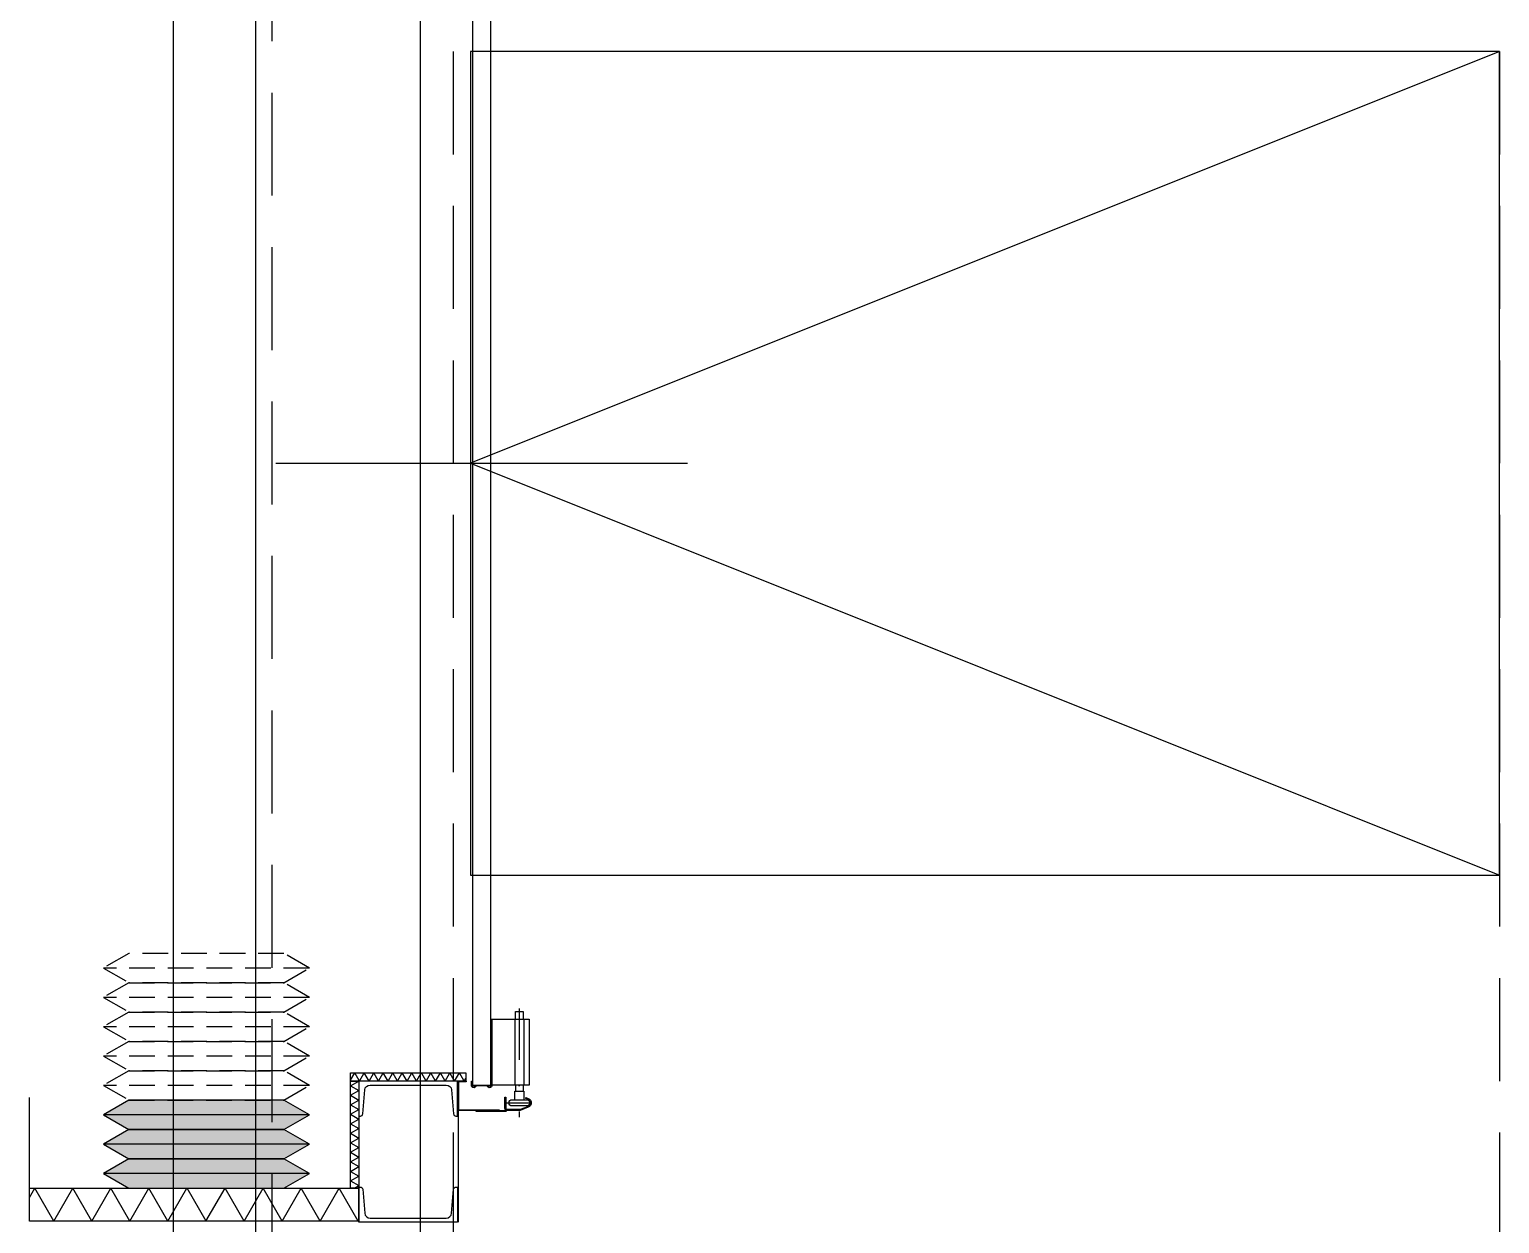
# Model space of a CAD drawing. Header units: millimetres. Extents: x -10134 to 185601, y -10232 to 93662.
# Drawn here: x 29234 to 32805, y 73664 to 76564 of the extents above; entities that cross this region are included whole.
import ezdxf

# ---------------------------------------------------------------- set-up
doc = ezdxf.new("R2010")
doc.units = ezdxf.units.MM
doc.header["$LTSCALE"] = 100
for name, pattern in [('B0301', [2.5, 1.25, -0.625, 0, -0.625]), ('B0402', [1.875, 1.25, -0.625]), ('B0403', [3.75, 2.5, -1.25])]:
    doc.linetypes.add(name, pattern=pattern)
for name, color, linetype in [('A--L21', 8, 'Continuous'), ('A--L28', 8, 'Continuous'), ('A--L31', 8, 'Continuous'), ('A--L32', 8, 'Continuous'), ('AL$7A---_STRAMIEN', 1, 'Continuous'), ('ARCEER_ISO', 8, 'Continuous')]:
    doc.layers.add(name, color=color, linetype=linetype)

msp = doc.modelspace()

# ---------------------------------------------------------------- hatches: boundary and pattern name
at = {"layer": 'ARCEER_ISO'}
h = msp.add_hatch(dxfattribs=at)
h.set_pattern_fill('ISOLA', color=256, scale=20, style=0)
h.set_pattern_definition([(300, (29955.009, 74030.62), (-17.3205, -10), []), (240, (29955.009, 74030.62), (-17.3205, 10), [])])
h.paths.add_polyline_path([(30014, 74030.6), (30294, 74030.6), (30294, 74010.6), (30014, 74010.6)])
h = msp.add_hatch(dxfattribs=at)
h.set_pattern_fill('ISOLA', color=256, scale=20, angle=90, style=0)
h.set_pattern_definition([(210, (30034.009, 74010.62), (-10, 17.3205), []), (150, (30034.009, 74010.62), (10, 17.3205), [])])
h.paths.add_polyline_path([(30034, 74010.6), (30034, 73750.6), (30014, 73750.6), (30014, 74010.6)])
h = msp.add_hatch(color=256, dxfattribs=at)
h.paths.add_polyline_path([(29852.3, 73750.6), (29914, 73786.2), (29852.3, 73821.9), (29475.7, 73821.9), (29414, 73786.2), (29475.7, 73750.6)])
h.paths.add_polyline_path([(29852.3, 73821.9), (29914, 73857.5), (29852.3, 73893.1), (29475.7, 73893.1), (29414, 73857.5), (29475.7, 73821.9)])
h.paths.add_polyline_path([(29852.3, 73893.1), (29914, 73928.7), (29852.3, 73964.4), (29475.7, 73964.4), (29414, 73928.7), (29475.7, 73893.1)])
h = msp.add_hatch(dxfattribs=at)
h.set_pattern_fill('ISOLA', color=256, scale=80, style=0)
h.set_pattern_definition([(300, (29062.486, 73750.62), (-69.282, -40), []), (240, (29062.486, 73750.62), (-69.282, 40), [])])
h.paths.add_polyline_path([(29234, 73670.6), (29234, 73750.6), (30034, 73750.6), (30034, 73670.6)])

# ---------------------------------------------------------------- linework, layer by layer
at = {"layer": 'A--L21', "linetype": 'B0403'}
for p, q in [((29824, 17660.6), (29824, 88370.6)), ((30264, 45510.6), (30264, 87810.6))]:
    msp.add_line(p, q, dxfattribs=at)
at = {"layer": 'A--L21'}
for p, q in [((29784, 27810.6), (29784, 78210.6)), ((29584, 28010.6), (29584, 78010.6)), ((32805, 76510.6), (30305, 75510.6)), ((29832.5, 75510.6), (30832.5, 75510.6)), ((30305, 75510.6), (32805, 74510.6)), ((30276, 73668.1), (30276, 73938.6))]:
    msp.add_line(p, q, dxfattribs=at)
for points in [[(30305, 74510.6), (32805, 74510.6), (32805, 76510.6), (30305, 76510.6)], [(30014, 74030.6), (30294, 74030.6), (30294, 74010.6), (30014, 74010.6)], [(30034, 74010.6), (30034, 73750.6), (30014, 73750.6), (30014, 74010.6)], [(29234, 73670.6), (29234, 73750.6), (30034, 73750.6), (30034, 73670.6)]]:
    msp.add_lwpolyline(points, close=True, dxfattribs=at)
for points in [[(29994, 73750.6), (30014, 73750.6), (30014, 74030.6), (30294, 74030.6), (30294, 74010.6)], [(29234, 73750.6), (30034, 73750.6), (30034, 73670.6), (29234, 73670.6), (29234, 73970.6)]]:
    msp.add_lwpolyline(points, dxfattribs=at)
at = {"layer": 'A--L28'}
for points in [[(30034, 74010.6), (30034, 73925.6), (30038, 73925.6, 0.390742), (30044, 73931.1), (30048.6, 73989, -0.390742), (30061.6, 74000.9), (30246.4, 74000.9, -0.390742), (30259.4, 73989), (30264, 73931.1, 0.390742), (30270, 73925.6), (30274, 73925.6), (30274, 74010.6)], [(30034, 73668.1), (30034, 73753.1), (30038, 73753.1, -0.390742), (30044, 73747.6), (30048.6, 73689.8, 0.390742), (30061.6, 73677.8), (30246.4, 73677.8, 0.390742), (30259.4, 73689.8), (30264, 73747.6, -0.390742), (30270, 73753.1), (30274, 73753.1), (30274, 73668.1)]]:
    msp.add_lwpolyline(points, format="xyb", close=True, dxfattribs=at)
at = {"layer": 'A--L31', "linetype": 'B0301'}
for p, q in [((30424, 74186.8), (30424, 73923.2)), ((30393.5, 73957.6), (30454.5, 73957.6))]:
    msp.add_line(p, q, dxfattribs=at)
at = {"layer": 'A--L31'}
for p, q in [((30413, 74160.6), (30413, 74000.6)), ((30415, 74000.6), (30415, 73986.1)), ((30433, 74000.6), (30433, 73986.1)), ((29914, 73928.7), (29414, 73928.7)), ((29914, 73857.5), (29414, 73857.5)), ((29914, 73786.2), (29414, 73786.2))]:
    msp.add_line(p, q, dxfattribs=at)
for points in [[(30355, 74000.6), (30355, 77020.6), (30310, 77020.6), (30310, 74000.6)], [(30357, 74160.6), (30448, 74160.6), (30448, 74000.6), (30357, 74000.6)], [(29852.3, 73893.1), (29914, 73928.7), (29852.3, 73964.4), (29475.7, 73964.4), (29414, 73928.7), (29475.7, 73893.1)], [(29852.3, 73821.9), (29914, 73857.5), (29852.3, 73893.1), (29475.7, 73893.1), (29414, 73857.5), (29475.7, 73821.9)], [(29852.3, 73750.6), (29914, 73786.2), (29852.3, 73821.9), (29475.7, 73821.9), (29414, 73786.2), (29475.7, 73750.6)]]:
    msp.add_lwpolyline(points, close=True, dxfattribs=at)
for points in [[(30415, 74160.6), (30415, 74179.6), (30433, 74179.6), (30433, 74160.6)], [(30435, 74160.6), (30435, 74000.6)], [(30413, 73965.1), (30413, 73986.1), (30435, 73986.1), (30435, 73965.1)]]:
    msp.add_lwpolyline(points, dxfattribs=at)
for points in [[(30310, 74010.6), (30310, 73999.2, 0.668179), (30315.1, 73997.1), (30317.5, 73999.4, -0.198912), (30320.3, 74000.6), (30344.7, 74000.6, -0.198912), (30347.5, 73999.4), (30349.9, 73997.1, 0.668179), (30355, 73999.2), (30355, 74160.6), (30357, 74160.6), (30357, 73999.2, -0.668179), (30348.5, 73995.7), (30346.1, 73998, 0.198912), (30344.7, 73998.6), (30320.3, 73998.6, 0.198912), (30318.9, 73998), (30316.5, 73995.7, -0.668179), (30308, 73999.2), (30308, 74010.6)], [(30375, 73940.6), (30375, 73938.6), (30277, 73938.6, -0.414214), (30274, 73941.6), (30274, 74007.6, -0.414214), (30277, 74010.6), (30295, 74010.6), (30295, 74008.6), (30277, 74008.6, 0.414214), (30276, 74007.6), (30276, 73941.6, 0.414214), (30277, 73940.6)], [(30391, 73943.6, 0.414214), (30392, 73942.6), (30428.3, 73942.6, 0.090341), (30429, 73942.7), (30444.9, 73948.7, 0.691806), (30444.9, 73966.5), (30439.5, 73968.5), (30440.2, 73970.4), (30445.6, 73968.4, -0.691806), (30445.6, 73946.9), (30429.7, 73940.9, -0.090341), (30428.3, 73940.6), (30392, 73940.6, -0.414214), (30389, 73943.6), (30389, 73971.6), (30391, 73971.6)], [(30441.5, 73950.1), (30406.5, 73950.1, -1), (30406.5, 73965.1), (30441.5, 73965.1, -1)]]:
    msp.add_lwpolyline(points, format="xyb", close=True, dxfattribs=at)
msp.add_lwpolyline([(30393.9, 73940.6), (30426.8, 73940.6), (30426.8, 73938.6), (30393.9, 73938.6, 0.198912), (30393.2, 73938.3), (30392.4, 73937.5, -0.198912), (30390.3, 73936.6), (30319, 73936.6), (30319, 73938.6), (30390.3, 73938.6, 0.198912), (30391, 73938.9), (30391.8, 73939.7)], format="xyb", dxfattribs=at)
for centre, radius, start, end in [((30389.9, 73940.6), 2, 270, 315), ((30393.9, 73937.6), 3, 90, 135)]:
    msp.add_arc(centre, radius, start, end, dxfattribs=at)
at = {"layer": 'A--L32', "linetype": 'B0403'}
msp.add_lwpolyline([(29984, 78010.6), (32805, 78010.6), (32805, 28045.3), (29984, 28045.3)], dxfattribs=at)
at = {"layer": 'AL$7A---_STRAMIEN'}
msp.add_line((30184, 1020.6), (30184, 92366.9), dxfattribs=at)
at = {"layer": 'ARCEER_ISO', "linetype": 'B0402', "ltscale": 0.5}
for p, q in [((29914, 74285), (29414, 74285)), ((29914, 74213.7), (29414, 74213.7)), ((29914, 74142.5), (29414, 74142.5)), ((29914, 74071.2), (29414, 74071.2)), ((29914, 74000), (29414, 74000))]:
    msp.add_line(p, q, dxfattribs=at)
for points in [[(29852.3, 74249.4), (29914, 74285), (29852.3, 74320.6), (29475.7, 74320.6), (29414, 74285), (29475.7, 74249.4)], [(29852.3, 74178.1), (29914, 74213.7), (29852.3, 74249.4), (29475.7, 74249.4), (29414, 74213.7), (29475.7, 74178.1)], [(29852.3, 74106.9), (29914, 74142.5), (29852.3, 74178.1), (29475.7, 74178.1), (29414, 74142.5), (29475.7, 74106.9)], [(29852.3, 74035.6), (29914, 74071.2), (29852.3, 74106.9), (29475.7, 74106.9), (29414, 74071.2), (29475.7, 74035.6)], [(29852.3, 73964.4), (29914, 74000), (29852.3, 74035.6), (29475.7, 74035.6), (29414, 74000), (29475.7, 73964.4)]]:
    msp.add_lwpolyline(points, close=True, dxfattribs=at)

doc.saveas('drawing.dxf')
